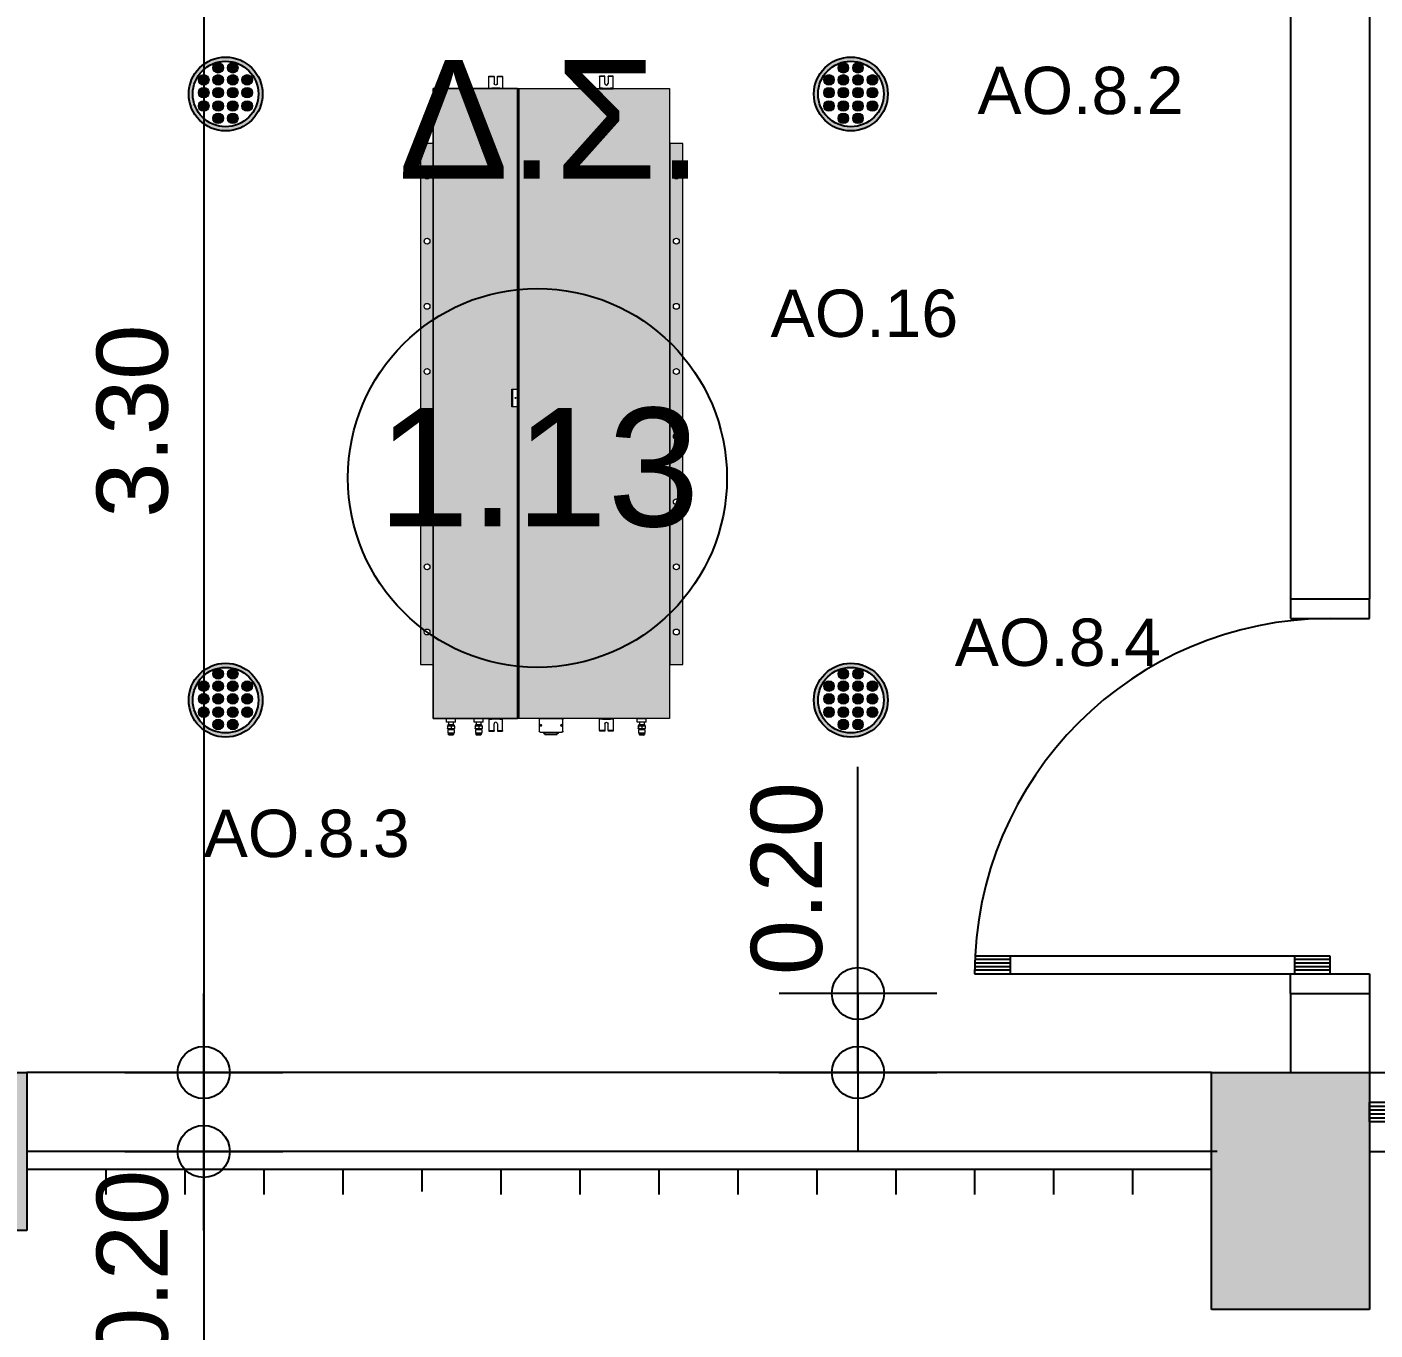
# Model space of a CAD drawing. Header units: metres. Extents: x 0 to 132, y -109 to 310.
# Drawn here: x 11.818 to 15.232, y 100.253 to 103.554 of the extents above; entities that cross this region are included whole.
import ezdxf

# ---------------------------------------------------------------- set-up
doc = ezdxf.new("R2010")
doc.units = ezdxf.units.M
doc.header["$LTSCALE"] = 0.036
doc.layers.get('0').update_dxf_attribs({"color": 252})
doc.layers.get('Defpoints').update_dxf_attribs({"color": 252})
for name, color, linetype in [('arxitektonika', 254, 'Continuous'), ('DIMBLK', 252, 'Continuous'), ('electext', 20, 'Continuous'), ('HLEK_FL001_SYMBOLS', 230, 'Continuous'), ('Parathira', 252, 'Continuous')]:
    doc.layers.add(name, color=color, linetype=linetype)
doc.layers.add('axel', color=170, linetype='Continuous', lineweight=0)
doc.styles.add('COMU-N', font='arial.ttf')
doc.styles.get("Standard").update_dxf_attribs({"font": 'arial.ttf'})
doc.dimstyles.new('CADWDOT', dxfattribs={"dimscale": 0.1, "dimtxt": 1.8, "dimasz": 0.08, "dimexe": 2, "dimexo": 0, "dimgap": 0.09, "dimtad": 0, "dimrnd": 0.001, "dimzin": 0, "dimdsep": 46, "dimtxsty": 'Standard', "dimblk1": 'ARTDIM', "dimblk2": 'ARTDIM', "dimsah": 1, "dimcen": 0.09, "dimdle": 0.05, "dimse1": 1, "dimse2": 1, "dimadec": 0, "dimazin": 0, "dimtfac": 1, "dimtmove": 0, "dimatfit": 3, "dimldrblk": 'ARTDIM', "dimfxl": 2, "dimtvp": 0.9999, "dimtolj": 1, "dimtzin": 0, "dimarcsym": 0})

# ---------------------------------------------------------------- blocks, each defined once
blk = doc.blocks.new('A$C39E40ECA')
at = {"layer": 'Parathira'}
for p, q in [((0, 1), (0, 0.95)), ((0.2, 0.95), (0.2, 1)), ((0, 0.95), (0.2, 0.95)), ((-0.71, 0.077), (-0.7996, 0.077)), ((-0.71, 0.086), (-0.7993, 0.086)), ((0.1, 0.095), (-0.7989, 0.095)), ((-0.71, 0.095), (-0.71, 0.05)), ((0.01, 0.095), (0.01, 0.05)), ((0.1, 0.086), (0.01, 0.086)), ((0.1, 0.077), (0.01, 0.077)), ((0.1, 0.05), (0.1, 0.095)), ((-0.71, 0.059), (-0.8, 0.059)), ((-0.8, 0.05), (0.1, 0.05)), ((-0.71, 0.068), (-0.7998, 0.068)), ((0, 0.05), (0.2, 0.05)), ((0, 0), (0, 0.05)), ((0.1, 0.068), (0.01, 0.068)), ((0.1, 0.059), (0.01, 0.059)), ((0.2, 0.05), (0.2, 0))]:
    blk.add_line(p, q, dxfattribs=at)
blk.add_arc((0.1, 0.05), 0.9, 90, 180, dxfattribs=at)
blk = doc.blocks.new('ARTDIM')
at = {"layer": 'DIMBLK'}
for p, q in [((0, -24.9975), (0, 24.9975)), ((-24.9975, 0), (24.9975, 0))]:
    blk.add_line(p, q, dxfattribs=at)
blk.add_circle((0, 0), 8.25, dxfattribs=at)
blk = doc.blocks.new('*D477')
at = {"layer": 'arxitektonika', "color": 0, "lineweight": -2}
blk.add_line((12.2658, 104.1974), (12.2658, 100.9134), dxfattribs=at)
at = {"layer": 'Defpoints', "color": 0, "transparency": 16777216}
for p in [(12.5182, 104.2054), (12.2658, 100.9054), (12.5182, 100.9054)]:
    blk.add_point(p, dxfattribs=at)
at = {"layer": 'arxitektonika', "color": 0, "lineweight": -2, "xscale": 0.008, "yscale": 0.008, "zscale": 0.008}
for p, rotation in [((12.2658, 104.2054), 90), ((12.2658, 100.9054), 270)]:
    blk.add_blockref('ARTDIM', p, dxfattribs=dict(at, rotation=rotation))
at = {"layer": 'arxitektonika', "color": 0, "insert": (12.0858, 102.5554), "char_height": 0.18, "attachment_point": 5, "rotation": 90}
blk.add_mtext('\\A1;3.30', dxfattribs=at)
blk = doc.blocks.new('*D478')
at = {"layer": 'arxitektonika', "color": 0, "lineweight": -2}
for p, q in [((12.2658, 100.8974), (12.2658, 100.7134)), ((12.2658, 100.7054), (12.2658, 100.1308))]:
    blk.add_line(p, q, dxfattribs=at)
at = {"layer": 'Defpoints', "color": 0, "transparency": 16777216}
for p in [(13.3182, 100.9054), (12.2658, 100.7054), (13.3182, 100.7054)]:
    blk.add_point(p, dxfattribs=at)
at = {"layer": 'arxitektonika', "color": 0, "lineweight": -2, "xscale": 0.008, "yscale": 0.008, "zscale": 0.008}
for p, rotation in [((12.2658, 100.9054), 90), ((12.2658, 100.7054), 270)]:
    blk.add_blockref('ARTDIM', p, dxfattribs=dict(at, rotation=rotation))
at = {"layer": 'arxitektonika', "color": 0, "insert": (12.0858, 100.4141), "char_height": 0.18, "attachment_point": 5, "rotation": 90}
blk.add_mtext('\\A1;0.20', dxfattribs=at)
blk = doc.blocks.new('*D479')
at = {"layer": 'arxitektonika', "color": 0, "lineweight": -2}
blk.add_line((12.2658, 100.6974), (12.2658, 93.6134), dxfattribs=at)
at = {"layer": 'Defpoints', "color": 0, "transparency": 16777216}
for p in [(13.3182, 100.7054), (12.2658, 93.6054), (13.3182, 93.6054)]:
    blk.add_point(p, dxfattribs=at)
at = {"layer": 'arxitektonika', "color": 0, "lineweight": -2, "xscale": 0.008, "yscale": 0.008, "zscale": 0.008}
for p, rotation in [((12.2658, 100.7054), 90), ((12.2658, 93.6054), 270)]:
    blk.add_blockref('ARTDIM', p, dxfattribs=dict(at, rotation=rotation))
at = {"layer": 'arxitektonika', "color": 0, "insert": (12.0858, 97.1554), "char_height": 0.18, "attachment_point": 5, "rotation": 90}
blk.add_mtext('\\A1;7.10', dxfattribs=at)
blk = doc.blocks.new('*D489')
at = {"layer": 'arxitektonika', "color": 0, "lineweight": -2}
for p, q in [((13.9227, 101.1054), (13.9227, 101.68)), ((13.9227, 100.9134), (13.9227, 101.0974))]:
    blk.add_line(p, q, dxfattribs=at)
at = {"layer": 'Defpoints', "color": 0, "transparency": 16777216}
for p in [(13.9227, 101.1054), (15.2182, 101.1054), (15.2182, 100.9054)]:
    blk.add_point(p, dxfattribs=at)
at = {"layer": 'arxitektonika', "color": 0, "lineweight": -2, "xscale": 0.008, "yscale": 0.008, "zscale": 0.008}
for p, rotation in [((13.9227, 101.1054), 90), ((13.9227, 100.9054), 270)]:
    blk.add_blockref('ARTDIM', p, dxfattribs=dict(at, rotation=rotation))
at = {"layer": 'arxitektonika', "color": 0, "insert": (13.7427, 101.3967), "char_height": 0.18, "attachment_point": 5, "rotation": 90}
blk.add_mtext('\\A1;0.20', dxfattribs=at)
blk = doc.blocks.new('A$C1A487018')
at = {"layer": 'Parathira'}
for p, q in [((-0.95, 0.075), (-0.95, -0.075)), ((-1.9, 0.025), (0, 0.025)), ((-1.9, -0.025), (-1.9, 0.025)), ((-1.9, 0.015), (-1.71, 0.015)), ((-1.9, 0.005), (-1.71, 0.005)), ((-1.71, 0.025), (-1.71, -0.025)), ((-1.045, 0.025), (-1.045, -0.025)), ((-1.045, 0.015), (-0.855, 0.015)), ((-1.045, 0.005), (-0.855, 0.005)), ((-0.855, 0.025), (-0.855, -0.025)), ((-0.19, 0.025), (-0.19, -0.025)), ((-0.19, 0.015), (0, 0.015)), ((-0.19, 0.005), (0, 0.005)), ((0, 0.025), (0, -0.025)), ((-1.9, -0.005), (-1.71, -0.005)), ((-1.9, -0.015), (-1.71, -0.015)), ((0, -0.025), (-1.9, -0.025)), ((-1.045, -0.005), (-0.855, -0.005)), ((-1.045, -0.015), (-0.855, -0.015)), ((-0.19, -0.005), (0, -0.005)), ((-0.19, -0.015), (0, -0.015))]:
    blk.add_line(p, q, dxfattribs=at)
blk = doc.blocks.new('led downlight 26W xoneyto 18cm')
at = {"layer": 'HLEK_FL001_SYMBOLS'}
h = blk.add_hatch(color=256, dxfattribs=at)
h.paths.add_polyline_path([(45.0105, 62.6523, 1), (45.1976, 62.6523, 1)])
h.paths.add_polyline_path([(45.1872, 62.6523, 1), (45.0209, 62.6523, 1)], flags=16)
at = {"layer": 'HLEK_FL001_SYMBOLS', "linetype": 'Continuous', "lineweight": 0}
h = blk.add_hatch(color=11, dxfattribs=at)
h.dxf.hatch_style = 1
h.paths.add_polyline_path([(45.0985, 62.7188, 1), (45.0716, 62.7188, 1)])
h = blk.add_hatch(color=11, dxfattribs=at)
h.dxf.hatch_style = 1
h.paths.add_polyline_path([(45.1355, 62.7188, 1), (45.1087, 62.7188, 1)])
h = blk.add_hatch(color=11, dxfattribs=at)
h.dxf.hatch_style = 1
h.paths.add_polyline_path([(45.062, 62.688, 1), (45.0351, 62.688, 1)])
h = blk.add_hatch(color=11, dxfattribs=at)
h.dxf.hatch_style = 1
h.paths.add_polyline_path([(45.0985, 62.688, 1), (45.0716, 62.688, 1)])
h = blk.add_hatch(color=11, dxfattribs=at)
h.dxf.hatch_style = 1
h.paths.add_polyline_path([(45.1355, 62.688, 1), (45.1087, 62.688, 1)])
h = blk.add_hatch(color=11, dxfattribs=at)
h.dxf.hatch_style = 1
h.paths.add_polyline_path([(45.172, 62.688, 1), (45.1452, 62.688, 1)])
h = blk.add_hatch(color=11, dxfattribs=at)
h.dxf.hatch_style = 1
h.paths.add_polyline_path([(45.062, 62.6556, 1), (45.0351, 62.6556, 1)])
h = blk.add_hatch(color=11, dxfattribs=at)
h.dxf.hatch_style = 1
h.paths.add_polyline_path([(45.0985, 62.6556, 1), (45.0716, 62.6556, 1)])
h = blk.add_hatch(color=11, dxfattribs=at)
h.dxf.hatch_style = 1
h.paths.add_polyline_path([(45.1355, 62.6556, 1), (45.1087, 62.6556, 1)])
h = blk.add_hatch(color=11, dxfattribs=at)
h.dxf.hatch_style = 1
h.paths.add_polyline_path([(45.172, 62.6556, 1), (45.1452, 62.6556, 1)])
h = blk.add_hatch(color=11, dxfattribs=at)
h.dxf.hatch_style = 1
h.paths.add_polyline_path([(45.062, 62.6219, 1), (45.0351, 62.6219, 1)])
h = blk.add_hatch(color=11, dxfattribs=at)
h.dxf.hatch_style = 1
h.paths.add_polyline_path([(45.0985, 62.6219, 1), (45.0716, 62.6219, 1)])
h = blk.add_hatch(color=11, dxfattribs=at)
h.dxf.hatch_style = 1
h.paths.add_polyline_path([(45.1355, 62.6219, 1), (45.1087, 62.6219, 1)])
h = blk.add_hatch(color=11, dxfattribs=at)
h.dxf.hatch_style = 1
h.paths.add_polyline_path([(45.172, 62.6219, 1), (45.1452, 62.6219, 1)])
h = blk.add_hatch(color=11, dxfattribs=at)
h.dxf.hatch_style = 1
h.paths.add_polyline_path([(45.0985, 62.5906, 1), (45.0716, 62.5906, 1)])
h = blk.add_hatch(color=11, dxfattribs=at)
h.dxf.hatch_style = 1
h.paths.add_polyline_path([(45.1355, 62.5906, 1), (45.1087, 62.5906, 1)])
at = {"layer": 'HLEK_FL001_SYMBOLS'}
for radius in [0.0936, 0.0831]:
    blk.add_circle((45.1041, 62.6523), radius, dxfattribs=at)
at = {"layer": 'HLEK_FL001_SYMBOLS', "linetype": 'Continuous', "lineweight": 0}
for centre in [(45.0851, 62.7188), (45.1221, 62.7188), (45.0486, 62.688), (45.0851, 62.688), (45.1221, 62.688), (45.1586, 62.688), (45.0486, 62.6556), (45.0851, 62.6556), (45.1221, 62.6556), (45.1586, 62.6556), (45.0486, 62.6219), (45.0851, 62.6219), (45.1221, 62.6219), (45.1586, 62.6219), (45.0851, 62.5906), (45.1221, 62.5906)]:
    blk.add_circle(centre, 0.0134, dxfattribs=at)
blk = doc.blocks.new('A$C5A126718')
at = {"layer": 'axel'}
for p, q in [((-0.0317, 0.0343), (-0.0317, 0.0321)), ((-0.0301, 0.0343), (-0.0317, 0.0343)), ((-0.0012, 0.0343), (-0.0301, 0.0343)), ((-0.0301, 0.0343), (-0.0301, 0.0321)), ((-0.0012, 0.0343), (0, 0.0343)), ((-0.0012, 0.0343), (-0.0012, 0.033)), ((0.0004, 0.0271), (0.0004, 0.0343)), ((0.0004, 0.0271), (0.0004, 0.0343)), ((-0.0317, 0.0321), (-0.0317, 0.0236)), ((-0.0317, 0.0321), (-0.0301, 0.0321)), ((-0.0317, 0.0236), (-0.0301, 0.0236)), ((-0.0317, 0.0236), (-0.0317, 0.0214)), ((-0.0301, 0.0214), (-0.0317, 0.0214)), ((-0.0301, 0.0129), (-0.0317, 0.0129)), ((-0.0317, 0.0129), (-0.0317, 0.0107)), ((-0.0317, 0.0107), (-0.0301, 0.0107)), ((-0.0317, 0.0107), (-0.0317, 0.0021)), ((-0.0317, 0.0021), (-0.0301, 0.0021)), ((-0.0317, 0.0021), (-0.0317, 0)), ((-0.0301, 0), (-0.0317, 0)), ((-0.0301, 0.0321), (-0.0301, 0.0236)), ((-0.0301, 0.0236), (-0.0301, 0.0214)), ((-0.0301, 0.0214), (-0.0131, 0.0214)), ((-0.0301, 0.0129), (-0.0301, 0.0107)), ((-0.0131, 0.0129), (-0.0301, 0.0129)), ((-0.0301, 0.0107), (-0.0301, 0.0021)), ((-0.0301, 0.0021), (-0.0301, 0)), ((-0.0301, 0), (-0.0012, 0)), ((-0.0012, 0.033), (-0.0012, 0.03)), ((-0.0012, 0.03), (-0.0012, 0.0271)), ((-0.0012, 0.0271), (0, 0.0271)), ((-0.0012, 0.027), (-0.0012, 0.0271)), ((-0.0012, 0.0073), (-0.0012, 0.027)), ((-0.0012, 0.0071), (-0.0012, 0.0073)), ((-0.0012, 0.0071), (0, 0.0071)), ((-0.0012, 0.0071), (-0.0012, 0.0043)), ((-0.0012, 0.0043), (-0.0012, 0.0013)), ((-0.0012, 0.0013), (-0.0012, 0)), ((-0.0012, 0), (0, 0)), ((0.0004, 0.0211), (0.0004, 0.0271)), ((0.0004, 0.0211), (0.0004, 0.0271)), ((0.0004, 0.0207), (0.0004, 0.0211)), ((0.0004, 0.0207), (0.0004, 0.0211)), ((0.0004, 0.0186), (0.0004, 0.0207)), ((0.0004, 0.0186), (0.0004, 0.0207)), ((0.0004, 0.0157), (0.0004, 0.0186)), ((0.0004, 0.0157), (0.0004, 0.0186)), ((0.0004, 0.0136), (0.0004, 0.0157)), ((0.0004, 0.0136), (0.0004, 0.0157)), ((0.0004, 0.0132), (0.0004, 0.0136)), ((0.0004, 0.0132), (0.0004, 0.0136)), ((0.0004, 0.0071), (0.0004, 0.0132)), ((0.0004, 0.0071), (0.0004, 0.0132)), ((0.0004, 0), (0.0004, 0.0071)), ((0.0004, 0), (0.0004, 0.0071))]:
    blk.add_line(p, q, dxfattribs=at)
blk.add_arc((-0.0131, 0.0171), 0.00429, 270, 90, dxfattribs=at)
blk = doc.blocks.new('A$C3A54651E')
at = {"layer": 'axel'}
for p, q in [((0.0091, 0.0228), (0, 0.0228)), ((0, 0.0228), (0, 0)), ((0.0091, 0), (0, 0)), ((0.0091, 0), (0.0091, 0.0228)), ((0.0091, 0.0171), (0.0162, 0.0171)), ((0.0091, 0.0057), (0.0162, 0.0057)), ((0.0162, 0.019), (0.0166, 0.0193)), ((0.0162, 0.0038), (0.0162, 0.019)), ((0.0162, 0.0038), (0.0166, 0.0035)), ((0.0166, 0.0035), (0.0166, 0.0193)), ((0.0166, 0.0193), (0.0184, 0.0193)), ((0.0166, 0.0035), (0.0184, 0.0035)), ((0.0184, 0.02), (0.0184, 0.0199)), ((0.0184, 0.02), (0.0184, 0.02)), ((0.0184, 0.0199), (0.0184, 0.0193)), ((0.0184, 0.0193), (0.0184, 0.0153)), ((0.0184, 0.0153), (0.0184, 0.0067)), ((0.0184, 0.0067), (0.0184, 0.0035)), ((0.0184, 0.0035), (0.0184, 0.0028)), ((0.0184, 0.0028), (0.0184, 0.0028)), ((0.0191, 0.0202), (0.0254, 0.0202)), ((0.0191, 0.0197), (0.0254, 0.0197)), ((0.0191, 0.0109), (0.0254, 0.0109)), ((0.0191, 0.0026), (0.0254, 0.0026)), ((0.0262, 0.0199), (0.0262, 0.02)), ((0.0262, 0.02), (0.0262, 0.02)), ((0.0262, 0.0182), (0.0262, 0.0199)), ((0.0262, 0.0153), (0.0262, 0.0182)), ((0.0262, 0.0182), (0.0284, 0.0182)), ((0.0262, 0.0067), (0.0262, 0.0153)), ((0.0262, 0.0046), (0.0262, 0.0067)), ((0.0262, 0.0028), (0.0262, 0.0046)), ((0.0262, 0.0046), (0.0284, 0.0046)), ((0.0262, 0.0028), (0.0262, 0.0028)), ((0.0284, 0.0193), (0.037, 0.0193)), ((0.0284, 0.0182), (0.0284, 0.0193)), ((0.0284, 0.0046), (0.0284, 0.0182)), ((0.0284, 0.0035), (0.0284, 0.0046)), ((0.0284, 0.0035), (0.037, 0.0035)), ((0.037, 0.0035), (0.037, 0.0193)), ((0.0373, 0.019), (0.037, 0.0193)), ((0.0373, 0.0037), (0.037, 0.0035)), ((0.0373, 0.0182), (0.0373, 0.019)), ((0.0373, 0.0046), (0.0373, 0.0182)), ((0.0373, 0.0182), (0.0403, 0.0182)), ((0.0373, 0.0037), (0.0373, 0.0046)), ((0.0373, 0.0046), (0.0403, 0.0046)), ((0.0403, 0.0046), (0.0403, 0.0182)), ((0.0423, 0.0162), (0.0403, 0.0182)), ((0.0423, 0.0066), (0.0403, 0.0046)), ((0.0423, 0.0066), (0.0423, 0.0162))]:
    blk.add_line(p, q, dxfattribs=at)
for points in [[(0.0191, 0.0202, 0.004311), (0.019, 0.0202, 0.005535), (0.0188, 0.0202, 0.007292), (0.0187, 0.0201, 0.009929), (0.0186, 0.0201), (0.0186, 0.0201, 0.019665), (0.0185, 0.02, 0.032685), (0.0184, 0.02, 0.060642), (0.0184, 0.02), (0.0184, 0.02)], [(0.0184, 0.0199, 0.159929), (0.0184, 0.0199, 0.090191), (0.0184, 0.0199, 0.0462), (0.0184, 0.0199, 0.02623), (0.0185, 0.0198), (0.0186, 0.0198, 0.013719), (0.0187, 0.0198, 0.009481), (0.0188, 0.0198, 0.006867), (0.0189, 0.0197, 0.005151), (0.0191, 0.0197)], [(0.0191, 0.0197, 0.015295), (0.0188, 0.0186, 0.017604), (0.0186, 0.0175), (0.0185, 0.0169, 0.02245), (0.0184, 0.0158), (0.0184, 0.0153)], [(0.0184, 0.0153, 0.023182), (0.0184, 0.0142, 0.022013), (0.0186, 0.0131), (0.0187, 0.0125, 0.017076), (0.0189, 0.0114), (0.0191, 0.0109)], [(0.0191, 0.0109, 0.016103), (0.0188, 0.0098, 0.018613), (0.0186, 0.0088), (0.0185, 0.0083, 0.023826), (0.0184, 0.0072), (0.0184, 0.0067)], [(0.0184, 0.0067, 0.024647), (0.0184, 0.0057, 0.023359), (0.0186, 0.0046), (0.0187, 0.0041, 0.018023), (0.0189, 0.0031), (0.0191, 0.0026)], [(0.0191, 0.0026, -0.004311), (0.019, 0.0026, -0.005535), (0.0188, 0.0026, -0.007292), (0.0187, 0.0027, -0.009929), (0.0186, 0.0027), (0.0186, 0.0027, -0.019665), (0.0185, 0.0027, -0.032685), (0.0184, 0.0028, -0.060642), (0.0184, 0.0028), (0.0184, 0.0028)], [(0.0262, 0.02, 0.102242), (0.0262, 0.02, 0.051435), (0.0261, 0.02, 0.028507), (0.0261, 0.0201, 0.01755), (0.026, 0.0201), (0.0259, 0.0201, 0.009159), (0.0258, 0.0201, 0.006785), (0.0257, 0.0202, 0.005184), (0.0255, 0.0202), (0.0254, 0.0202)], [(0.0254, 0.0197, 0.004812), (0.0256, 0.0197, 0.00636), (0.0258, 0.0198, 0.008685), (0.0259, 0.0198, 0.012384), (0.026, 0.0198), (0.0261, 0.0198, 0.023143), (0.0261, 0.0199, 0.039656), (0.0262, 0.0199, 0.07579), (0.0262, 0.0199, 0.144125), (0.0262, 0.0199)], [(0.0262, 0.0153, 0.023214), (0.0262, 0.0164, 0.02204), (0.026, 0.0175), (0.0259, 0.018, 0.017046), (0.0256, 0.0191), (0.0254, 0.0197)], [(0.0254, 0.0109, 0.01528), (0.0258, 0.012, 0.017585), (0.026, 0.013), (0.0261, 0.0136, 0.022468), (0.0262, 0.0147), (0.0262, 0.0153)], [(0.0262, 0.0067, 0.024685), (0.0262, 0.0078, 0.023392), (0.026, 0.0088), (0.0259, 0.0093, 0.017988), (0.0256, 0.0103), (0.0254, 0.0109)], [(0.0254, 0.0026, 0.016073), (0.0258, 0.0036, 0.018575), (0.026, 0.0046), (0.0261, 0.0052, 0.023861), (0.0262, 0.0062), (0.0262, 0.0067)], [(0.0262, 0.0028, -0.102242), (0.0262, 0.0028, -0.051435), (0.0261, 0.0028, -0.028507), (0.0261, 0.0027, -0.01755), (0.026, 0.0027), (0.0259, 0.0027, -0.009159), (0.0258, 0.0026, -0.006785), (0.0257, 0.0026, -0.005184), (0.0255, 0.0026), (0.0254, 0.0026)]]:
    blk.add_lwpolyline(points, format="xyb", dxfattribs=at)
blk = doc.blocks.new('A$C531E15D6')
at = {"layer": 'axel'}
for p, q in [((-0.0003, 0.0241), (-0.0003, -0.0359)), ((-0.0003, 0.0241), (0.0009, 0.0241)), ((-0.0003, 0.0134), (0, 0.0134)), ((-0.0003, 0.0113), (0, 0.0113)), ((-0.0003, 0.0066), (-0.0003, 0.0031)), ((-0.0003, 0.0066), (-0.0003, 0.0031)), ((0, 0.0059), (-0.0003, 0.0059)), ((-0.0003, 0.0031), (-0.0003, -0.0276)), ((0.0021, 0.0241), (0, 0.022)), ((0, 0.0059), (0, 0.022)), ((0, -0.0059), (0, 0.0059)), ((0, -0.0059), (0, 0.0059)), ((0.0012, 0.0241), (0.0009, 0.0241)), ((0.0012, 0.0241), (0.0009, 0.0241)), ((0.0012, 0.0241), (0.0021, 0.0241)), ((0.0021, 0.0241), (0.0321, 0.0241)), ((0.0021, 0.0241), (0.0321, 0.0241)), ((0.0321, 0.0241), (0.0343, 0.022)), ((0.0343, 0.022), (0.0343, 0.0134)), ((0.0343, 0.022), (0.0343, 0.0134)), ((0.0343, 0.0134), (0.0343, -0.0251)), ((0.0343, 0.0134), (0.0343, -0.0251)), ((0.038, 0.0127), (0.0343, 0.0128)), ((0.0347, 0.0056), (0.0343, 0.0056)), ((0.0347, 0.0056), (0.0347, -0.0059)), ((0.0357, 0.0099), (0.0357, 0.0045)), ((0.04, 0.0099), (0.0357, 0.0099)), ((0.0357, 0.0045), (0.0357, 0.0038)), ((0.0357, 0.0045), (0.0357, 0.0038)), ((0.0357, 0.0038), (0.0357, -0.0059)), ((0.0357, 0.0038), (0.0357, -0.0059)), ((0.038, 0.0127), (0.038, 0.0099)), ((0.04, 0.0099), (0.04, -0.0059)), ((0, -0.0176), (-0.0003, -0.0176)), ((-0.0003, -0.023), (0, -0.023)), ((-0.0003, -0.0251), (0, -0.0251)), ((-0.0003, -0.0276), (-0.0003, -0.0312)), ((-0.0003, -0.0276), (-0.0003, -0.0312)), ((0, -0.0176), (0, -0.0059)), ((0, -0.0176), (0, -0.0059)), ((0, -0.0337), (0, -0.0176)), ((0.0021, -0.0359), (0, -0.0337)), ((0.0343, -0.0337), (0.0321, -0.0359)), ((0.0347, -0.0173), (0.0343, -0.0173)), ((0.038, -0.0244), (0.0343, -0.0245)), ((0.0343, -0.0251), (0.0343, -0.0337)), ((0.0343, -0.0251), (0.0343, -0.0337)), ((0.0347, -0.0059), (0.0347, -0.0173)), ((0.0357, -0.0059), (0.0357, -0.0155)), ((0.0357, -0.0059), (0.0357, -0.0155)), ((0.0357, -0.0155), (0.0357, -0.0162)), ((0.0357, -0.0155), (0.0357, -0.0162)), ((0.0357, -0.0162), (0.0357, -0.0216)), ((0.04, -0.0216), (0.0357, -0.0216)), ((0.038, -0.0244), (0.038, -0.0216)), ((0.04, -0.0059), (0.04, -0.0216)), ((-0.0003, -0.0359), (0.0021, -0.0359)), ((0.0321, -0.0359), (0.0021, -0.0359)), ((0.0321, -0.0359), (0.0021, -0.0359))]:
    blk.add_line(p, q, dxfattribs=at)
for centre, radius in [((0.0171, 0.0199), 0.00214), ((0.0171, 0.0199), 0.00111), ((0.0171, -0.0316), 0.00214), ((0.0171, -0.0316), 0.00111)]:
    blk.add_circle(centre, radius, dxfattribs=at)
for centre, radius, start, end in [((0.0321, 0.022), 0.00214, 0, 90), ((0.0346, 0.0045), 0.00107, 0, 89.5416), ((0.0321, -0.0337), 0.00214, 270, 0), ((0.0346, -0.0162), 0.00107, 270.4584, 0)]:
    blk.add_arc(centre, radius, start, end, dxfattribs=at)
blk = doc.blocks.new('FCU 10 KANALATO')
at = {"layer": 'axel'}
h = blk.add_hatch(color=211, dxfattribs=at)
h.paths.add_polyline_path([(47988.1338, 13560.164), (47988.1338, 13560.197), (47986.8138, 13560.197), (47986.8138, 13560.164)])
h.paths.add_polyline_path([(47987.5563, 13560.1878, -1), (47987.5563, 13560.1731, -1)], flags=16)
h.paths.add_polyline_path([(47987.3913, 13560.1731, -1), (47987.3913, 13560.1878, -1)], flags=16)
h.paths.add_polyline_path([(47987.7213, 13560.1878, -1), (47987.7213, 13560.1731, -1)], flags=16)
h.paths.add_polyline_path([(47987.2263, 13560.1731, -1), (47987.2263, 13560.1878, -1)], flags=16)
h.paths.add_polyline_path([(47987.8863, 13560.1878, -1), (47987.8863, 13560.1731, -1)], flags=16)
h.paths.add_polyline_path([(47987.0613, 13560.1731, -1), (47987.0613, 13560.1878, -1)], flags=16)
h.paths.add_polyline_path([(47988.0513, 13560.1878, -1), (47988.0513, 13560.1731, -1)], flags=16)
h.paths.add_polyline_path([(47986.8963, 13560.1731, -1), (47986.8963, 13560.1878, -1)], flags=16)
for color, points in [(150, [(47986.6743, 13560.1633), (47986.6743, 13560.0206), (47986.6751, 13560.0206), (47986.6751, 13560.0135), (47986.6751, 13560.0074), (47986.6751, 13560.007), (47986.6751, 13560.002), (47986.6751, 13559.9935), (47986.6751, 13559.9863), (47986.6743, 13559.9863), (47986.6743, 13559.782), (47987.7792, 13559.782), (47988.2671, 13559.782), (47988.2671, 13559.782), (47988.2704, 13559.782), (47988.2704, 13560.1633)]), (151, [(47988.2705, 13559.5646), (47988.2705, 13559.5982), (47988.2705, 13559.5982), (47988.2705, 13559.621), (47988.2705, 13559.621), (47988.2705, 13559.6682), (47988.2705, 13559.6682), (47988.2705, 13559.691), (47988.2705, 13559.691), (47988.2705, 13559.7061), (47988.2705, 13559.7061), (47988.2705, 13559.7132), (47988.2705, 13559.7193), (47988.2705, 13559.7196), (47988.2705, 13559.7246), (47988.2705, 13559.7332), (47988.2705, 13559.7403), (47988.2705, 13559.7403), (47988.2705, 13559.7785), (47987.4805, 13559.7785), (47987.4805, 13559.7638), (47987.4362, 13559.7638), (47987.4362, 13559.7785), (47986.6743, 13559.7785), (47986.6743, 13559.7403), (47986.6751, 13559.7403), (47986.6751, 13559.7332), (47986.6751, 13559.7271), (47986.6751, 13559.7218), (47986.6751, 13559.7193), (47986.6751, 13559.7132), (47986.6751, 13559.7061), (47986.6743, 13559.7061), (47986.6743, 13559.5646)])]:
    blk.add_hatch(color=color, dxfattribs=at).paths.add_polyline_path(points)
h = blk.add_hatch(color=211, dxfattribs=at)
h.paths.add_polyline_path([(47988.1338, 13559.5327), (47988.1338, 13559.5657), (47986.8138, 13559.5657), (47986.8138, 13559.5327)])
h.paths.add_polyline_path([(47987.5563, 13559.5565, -1), (47987.5563, 13559.5418, -1)], flags=16)
h.paths.add_polyline_path([(47987.3913, 13559.5418, -1), (47987.3913, 13559.5565, -1)], flags=16)
h.paths.add_polyline_path([(47987.7213, 13559.5565, -1), (47987.7213, 13559.5418, -1)], flags=16)
h.paths.add_polyline_path([(47987.2263, 13559.5418, -1), (47987.2263, 13559.5565, -1)], flags=16)
h.paths.add_polyline_path([(47987.8863, 13559.5565, -1), (47987.8863, 13559.5418, -1)], flags=16)
h.paths.add_polyline_path([(47987.0613, 13559.5418, -1), (47987.0613, 13559.5565, -1)], flags=16)
h.paths.add_polyline_path([(47988.0513, 13559.5565, -1), (47988.0513, 13559.5418, -1)], flags=16)
h.paths.add_polyline_path([(47986.8963, 13559.5418, -1), (47986.8963, 13559.5565, -1)], flags=16)
for p, q in [((47986.6743, 13559.782), (47987.7792, 13559.782)), ((47986.6743, 13559.7804), (47987.7792, 13559.7804)), ((47987.7792, 13559.782), (47988.2671, 13559.782)), ((47987.7792, 13559.7804), (47988.2705, 13559.7804)), ((47986.6743, 13559.78), (47987.7816, 13559.78)), ((47987.7349, 13559.7785), (47986.6743, 13559.7785)), ((47987.4362, 13559.7785), (47987.4362, 13559.78)), ((47987.4362, 13559.7638), (47987.4362, 13559.7785)), ((47987.4362, 13559.766), (47987.4805, 13559.766)), ((47987.4805, 13559.7638), (47987.4362, 13559.7638)), ((47987.4805, 13559.7785), (47987.4805, 13559.78)), ((47987.4805, 13559.7785), (47987.4805, 13559.7638)), ((47988.2705, 13559.7785), (47987.7329, 13559.7785)), ((47987.7792, 13559.78), (47988.2705, 13559.78))]:
    blk.add_line(p, q, dxfattribs=at)
at = {"layer": 'axel', "linetype": 'Continuous'}
for points in [[(47986.8138, 13560.164), (47988.1338, 13560.164), (47988.1338, 13560.197), (47986.8138, 13560.197)], [(47986.8138, 13559.5327), (47988.1338, 13559.5327), (47988.1338, 13559.5657), (47986.8138, 13559.5657)]]:
    blk.add_lwpolyline(points, close=True, dxfattribs=at)
at = {"layer": 'axel'}
for points in [[(47986.6743, 13560.1633), (47988.2704, 13560.1633), (47988.2704, 13559.782), (47986.6743, 13559.782)], [(47986.6743, 13560.1633), (47988.2705, 13560.1633), (47988.2705, 13559.5646), (47986.6743, 13559.5646)], [(47986.6743, 13559.5646), (47988.2705, 13559.5646), (47988.2705, 13559.7785), (47986.6743, 13559.7785)]]:
    blk.add_lwpolyline(points, close=True, dxfattribs=at)
at = {"layer": 'axel', "linetype": 'Continuous'}
for centre in [(47986.8963, 13560.1805), (47987.0613, 13560.1805), (47987.2263, 13560.1805), (47987.3913, 13560.1805), (47987.5563, 13560.1805), (47987.7213, 13560.1805), (47987.8863, 13560.1805), (47988.0513, 13560.1805), (47986.8963, 13559.5492), (47987.0613, 13559.5492), (47987.2263, 13559.5492), (47987.3913, 13559.5492), (47987.5563, 13559.5492), (47987.7213, 13559.5492), (47987.8863, 13559.5492), (47988.0513, 13559.5492)]:
    blk.add_circle(centre, 0.00739, dxfattribs=at)
at = {"layer": 'axel'}
blk.add_circle((47987.4583, 13559.7731), 0.00111, dxfattribs=at)
at = {"xscale": -1, "rotation": 180}
for name, p in [('A$C3A54651E', (47988.2705, 13560.1043)), ('A$C531E15D6', (47988.2708, 13559.8575)), ('A$C5A126718', (47986.6746, 13559.7403)), ('A$C3A54651E', (47988.2705, 13559.691)), ('A$C3A54651E', (47988.2705, 13559.621))]:
    blk.add_blockref(name, p, dxfattribs=at)
blk.add_blockref('A$C5A126718', (47986.6746, 13559.9863))
at = {"xscale": -1}
blk.add_blockref('A$C5A126718', (47988.271, 13559.9863), dxfattribs=at)
at = {"rotation": 180}
blk.add_blockref('A$C5A126718', (47988.271, 13559.7403), dxfattribs=at)

msp = doc.modelspace()

# ---------------------------------------------------------------- hatches: boundary and pattern name
at = {"layer": 'arxitektonika'}
for points in [[(11.8182, 100.9054), (11.4182, 100.9054), (11.4182, 100.5054), (11.8182, 100.5054)], [(14.8182, 100.3054), (15.2182, 100.3054), (15.2182, 100.9054), (14.8182, 100.9054)]]:
    msp.add_hatch(color=256, dxfattribs=at).paths.add_polyline_path(points)

# ---------------------------------------------------------------- linework, layer by layer
for p, q in [((15.0182, 104.1054), (15.0182, 102.1054)), ((15.2182, 104.1054), (15.2182, 102.1054)), ((15.0182, 102.1054), (15.2182, 102.1054)), ((15.0182, 101.1054), (15.2182, 101.1054)), ((15.0182, 101.1054), (15.0182, 100.9054)), ((15.2182, 101.1054), (15.2182, 100.9054)), ((11.4182, 100.9054), (11.8182, 100.9054)), ((14.8182, 100.9054), (11.8182, 100.9054)), ((11.8182, 100.9054), (11.8182, 100.5054)), ((14.8182, 100.9054), (15.2182, 100.9054)), ((14.8182, 100.3054), (14.8182, 100.9054)), ((15.2182, 100.9054), (15.2182, 100.3054)), ((15.2182, 100.9054), (17.1182, 100.9054)), ((14.8327, 100.7054), (11.8182, 100.7054)), ((15.2182, 100.7054), (17.1182, 100.7054)), ((14.8182, 100.6593), (11.8182, 100.6593)), ((12.0182, 100.6593), (12.0182, 100.5962)), ((12.2182, 100.6593), (12.2182, 100.5962)), ((12.4182, 100.6593), (12.4182, 100.5962)), ((12.6182, 100.6593), (12.6182, 100.5962)), ((12.8182, 100.6593), (12.8182, 100.6041)), ((13.0182, 100.6593), (13.0182, 100.5962)), ((13.2182, 100.6593), (13.2182, 100.5962)), ((13.4182, 100.6593), (13.4182, 100.5962)), ((13.6182, 100.6593), (13.6182, 100.5962)), ((13.8182, 100.6593), (13.8182, 100.5962)), ((14.0182, 100.6593), (14.0182, 100.5962)), ((14.2182, 100.6593), (14.2182, 100.5962)), ((14.4182, 100.6593), (14.4182, 100.5962)), ((14.6182, 100.6593), (14.6182, 100.5962)), ((11.8182, 100.5054), (11.4182, 100.5054)), ((15.2182, 100.3054), (14.8182, 100.3054))]:
    msp.add_line(p, q, dxfattribs=at)
msp.add_circle((13.1108, 102.4115), 0.48, dxfattribs=at)

# ---------------------------------------------------------------- block references
for name, p in [('A$C39E40ECA', (15.0182, 101.1054)), ('A$C1A487018', (17.1182, 100.8054))]:
    msp.add_blockref(name, p, dxfattribs=at)
at = {"layer": 'axel', "rotation": 270}
msp.add_blockref('FCU 10 KANALATO', (-13546.7178, 48090.0726), dxfattribs=at)
at = {"layer": 'HLEK_FL001_SYMBOLS', "linetype": 'Continuous', "lineweight": 0}
for p in [(-32.7828, 40.7319), (-31.1994, 40.7319), (-32.7828, 39.1963), (-31.1994, 39.1963)]:
    msp.add_blockref('led downlight 26W xoneyto 18cm', p, dxfattribs=at)

# ---------------------------------------------------------------- texts
at = {"layer": 'arxitektonika', "style": 'COMU-N'}
for s, p in [('Δ.Σ.', (12.7583, 103.1699)), ('1.13', (12.7059, 102.2891))]:
    msp.add_text(s, height=0.3, dxfattribs=at).set_placement(p)
at = {"layer": 'electext', "char_height": 0.12, "attachment_point": 1}
for s, width, insert in [('AO.8.2', 0.330812, (14.2253, 103.4532)), ('AO.16', 0.555433, (13.7013, 102.8888)), ('AO.8.4', 0.950349, (14.1678, 102.0554)), ('AO.8.3', 0.449342, (12.2658, 101.5712))]:
    msp.add_mtext_dynamic_manual_height_columns(s, width=width, gutter_width=0.6, heights=[0], dxfattribs=dict(at, insert=insert))

# ---------------------------------------------------------------- dimensions: what is measured, and where the dimension line sits
at = {"layer": 'arxitektonika'}
for base, p1, p2, picture, middle in [((12.2658, 100.9054), (12.5182, 104.2054), (12.5182, 100.9054), '*D477', (12.0858, 102.5554)), ((13.9227, 101.1054), (15.2182, 100.9054), (15.2182, 101.1054), '*D489', (13.7427, 101.3967)), ((12.2658, 100.7054), (13.3182, 100.9054), (13.3182, 100.7054), '*D478', (12.0858, 100.4141)), ((12.2658, 93.6054), (13.3182, 100.7054), (13.3182, 93.6054), '*D479', (12.0858, 97.1554))]:
    dim = msp.add_linear_dim(base=base, p1=p1, p2=p2, angle=90, dimstyle='CADWDOT', dxfattribs=at)
    dim.commit()
    dim.dimension.update_dxf_attribs({"geometry": picture, "text_midpoint": middle})

doc.saveas('drawing.dxf')
